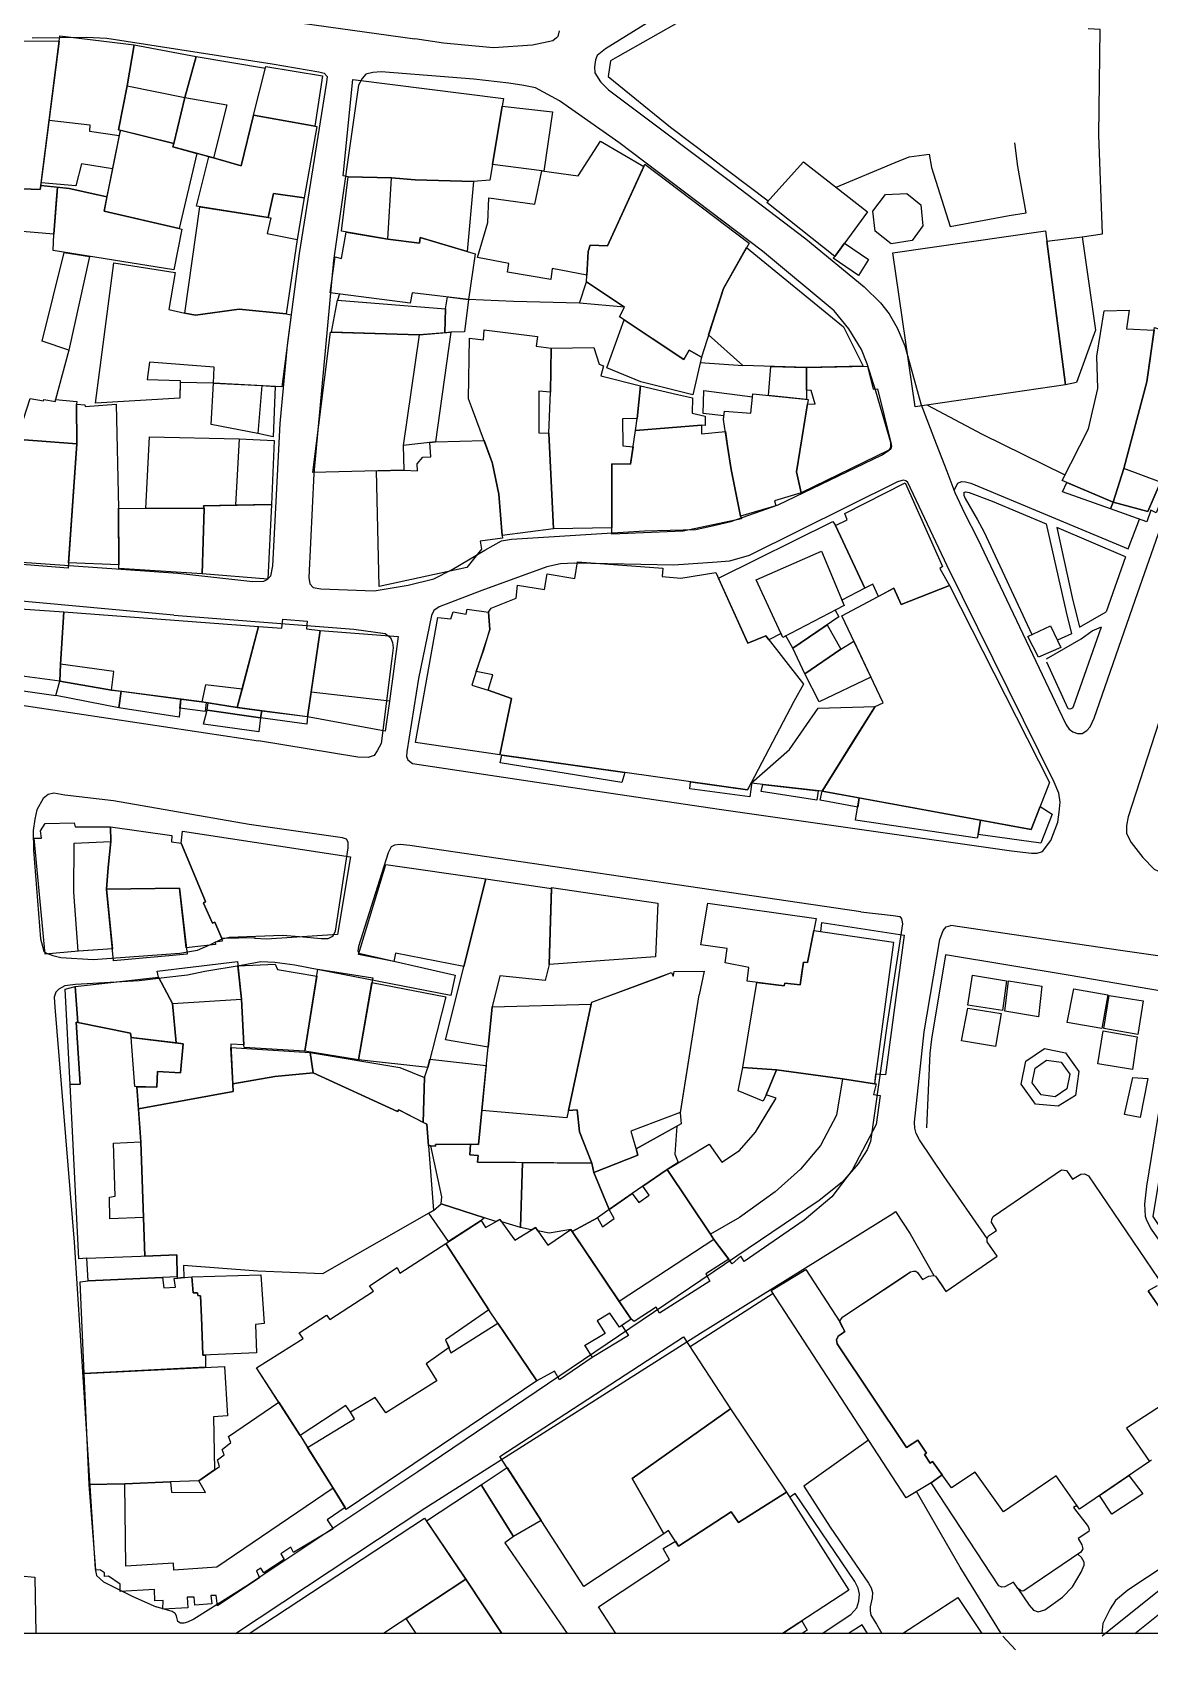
# Model space of a CAD drawing. Header units: centimetres. Extents: x 6155 to 7007, y 1466 to 2152.
# Drawn here: x 6375.2 to 6498, y 1466.3 to 1644.1 of the extents above; entities that cross this region are included whole.
import ezdxf

# ---------------------------------------------------------------- set-up
doc = ezdxf.new("R2010")
doc.units = ezdxf.units.CM

msp = doc.modelspace()

# ---------------------------------------------------------------- linework, layer by layer
at = {"color": 7}
for points in [[(6155.54, 2150.82), (7006.83, 2150.82), (7006.83, 1468.12), (6155.54, 1468.12)], [(6373.13, 1643.15), (6378.17, 1643.11), (6376.09, 1626.8), (6370.06, 1627), (6370.53, 1630.09), (6371.17, 1629.99), (6372.59, 1639.06), (6373.13, 1643.15)], [(6383.42, 1626), (6379.28, 1626.9), (6376.14, 1627.23), (6376.18, 1627.52), (6377.06, 1634.42), (6378.17, 1643.11), (6378.22, 1643.67), (6386.41, 1642.71), (6385.62, 1638.18), (6384.69, 1633.37), (6384.89, 1633.32), (6384.77, 1632.74), (6384.04, 1629.06), (6383.42, 1626)], [(6385.62, 1638.18), (6386.41, 1642.71), (6393.23, 1641.41), (6391.99, 1636.92), (6390.75, 1631.86), (6384.69, 1633.37), (6385.62, 1638.18)], [(6393.23, 1641.41), (6400.82, 1640.12), (6400.87, 1640.3), (6407.09, 1639.28), (6406.26, 1633.75), (6399.53, 1634.97), (6398.15, 1629.38), (6395.11, 1630.26), (6394.6, 1630.4), (6390.67, 1631.49), (6390.75, 1631.86), (6391.99, 1636.92), (6393.23, 1641.41)], [(6399.53, 1634.97), (6400.87, 1640.3), (6407.09, 1639.28), (6406.26, 1633.75), (6399.53, 1634.97)], [(6409.92, 1628.17), (6409.38, 1628.3), (6410.42, 1638.87), (6426.99, 1636.79), (6425.5, 1627.81), (6423.69, 1627.67), (6417.29, 1627.85), (6414.7, 1628.07), (6409.92, 1628.17)], [(6385.62, 1638.18), (6391.99, 1636.92), (6390.75, 1631.86), (6384.69, 1633.37), (6385.62, 1638.18)], [(6391.99, 1636.92), (6396.57, 1636.09), (6395.11, 1630.26), (6390.67, 1631.49), (6390.75, 1631.86), (6391.99, 1636.92)], [(6432.37, 1635.34), (6431.42, 1628.82), (6431.19, 1628.86), (6425.78, 1629.53), (6426.85, 1635.95), (6432.37, 1635.34)], [(6379.99, 1627.2), (6376.18, 1627.52), (6377.06, 1634.42), (6381.54, 1633.92), (6381.5, 1633.21), (6384.77, 1632.74), (6384.04, 1629.06), (6380.61, 1629.61), (6379.99, 1627.2)], [(6395.11, 1630.26), (6398.15, 1629.38), (6399.53, 1634.97), (6406.46, 1633.72), (6405.1, 1625.89), (6401.7, 1626.37), (6401.14, 1623.73), (6393.25, 1624.96), (6394.6, 1630.4), (6395.11, 1630.26)], [(6393.29, 1630.76), (6391.36, 1622.51), (6383.11, 1624.41), (6384.89, 1633.32), (6390.75, 1631.86), (6390.67, 1631.49), (6393.29, 1630.76)], [(6436.14, 1617.38), (6432.32, 1618.13), (6432.18, 1616.9), (6427.43, 1617.72), (6427.57, 1618.66), (6424.15, 1619.32), (6425.25, 1623.17), (6425.39, 1625.89), (6430.44, 1625.19), (6431.19, 1628.86), (6435.19, 1628.29), (6437.64, 1632.1), (6442.4, 1629.33), (6438.4, 1620.61), (6436.5, 1620.66), (6436.28, 1620), (6436.14, 1617.38)], [(6455.92, 1625.35), (6459.94, 1629.85), (6466.99, 1624.35), (6463.4, 1619.45), (6455.92, 1625.35)], [(6414.27, 1621.32), (6409.2, 1622.21), (6409.92, 1628.17), (6414.7, 1628.07), (6417.29, 1627.85), (6423.69, 1627.67), (6422.98, 1619.98), (6417.83, 1621.53), (6417.77, 1620.91), (6414.27, 1621.32)], [(6414.27, 1621.32), (6414.7, 1628.07), (6417.29, 1627.85), (6423.69, 1627.67), (6422.98, 1619.98), (6417.83, 1621.53), (6417.77, 1620.91), (6414.27, 1621.32)], [(6442.51, 1629.58), (6453.97, 1620.88), (6451.15, 1615.9), (6448.73, 1608.37), (6447.4, 1609.15), (6446.79, 1608.13), (6439.73, 1612.81), (6440.28, 1613.88), (6436.1, 1616.65), (6436.28, 1620), (6436.5, 1620.66), (6438.4, 1620.61), (6442.51, 1629.58)], [(6377.97, 1627.04), (6377.58, 1621.9), (6369.33, 1622.6), (6369.83, 1625.54), (6370.06, 1627), (6376.09, 1626.8), (6376.14, 1627.23), (6377.97, 1627.04)], [(6391.36, 1622.51), (6391.63, 1622.45), (6390.78, 1617.98), (6377.51, 1620.08), (6377.58, 1621.9), (6377.87, 1625.75), (6377.97, 1627.04), (6379.28, 1626.9), (6382.41, 1626.22), (6383.42, 1626), (6383.11, 1624.41), (6391.36, 1622.51)], [(6405.1, 1625.89), (6404.3, 1621.29), (6403.09, 1613.13), (6397.96, 1613.66), (6394.25, 1613.14), (6393.13, 1612.98), (6391.98, 1613.22), (6393.61, 1624.9), (6401.14, 1623.73), (6401.7, 1626.37), (6405.1, 1625.89)], [(6471.31, 1626.35), (6472.85, 1625.12), (6473.08, 1622.82), (6471.9, 1621.2), (6469.57, 1620.83), (6467.83, 1622.21), (6467.59, 1624.43), (6468.96, 1626.23), (6471.31, 1626.35)], [(6401.14, 1623.72), (6401.41, 1623.7), (6401.02, 1621.95), (6404.3, 1621.29), (6403.09, 1613.13), (6397.96, 1613.66), (6393.13, 1612.98), (6391.98, 1613.22), (6393.61, 1624.9), (6401.14, 1623.72)], [(6422.98, 1619.98), (6423.88, 1619.74), (6423.16, 1614.72), (6416.94, 1615.43), (6416.75, 1614.32), (6407.95, 1615.45), (6408.5, 1619.38), (6409.18, 1619.23), (6409.7, 1622.12), (6414.27, 1621.32), (6417.77, 1620.91), (6417.83, 1621.53), (6422.98, 1619.98)], [(6486.54, 1622.24), (6488.74, 1605.32), (6472.21, 1602.91), (6469.77, 1619.83), (6486.54, 1622.24)], [(6486.69, 1621.13), (6490.58, 1621.61), (6492.04, 1611.34), (6489.97, 1605.59), (6488.74, 1605.32), (6486.69, 1621.13)], [(6381.5, 1619.45), (6379.22, 1609.14), (6376.3, 1610.13), (6378.72, 1619.89), (6381.5, 1619.45)], [(6453.7, 1620.41), (6464.35, 1611.69), (6466.5, 1607.37), (6460.3, 1607.23), (6453.28, 1607.44), (6449.52, 1610.83), (6451.15, 1615.9), (6453.7, 1620.41)], [(6464.47, 1620.91), (6467.09, 1619.12), (6466, 1617.34), (6463.22, 1619.25), (6463.4, 1619.45), (6464.47, 1620.91)], [(6395.14, 1605.53), (6391.46, 1605.57), (6391.42, 1603.85), (6382.17, 1603.33), (6384.18, 1618.73), (6390.92, 1617.67), (6390.21, 1613.61), (6391.98, 1613.22), (6393.13, 1612.98), (6397.96, 1613.66), (6403.09, 1613.13), (6403.65, 1613.04), (6402.62, 1605.11), (6395.14, 1605.53)], [(6403.09, 1613.13), (6403.65, 1613.04), (6402.62, 1605.11), (6395.14, 1605.53), (6395.21, 1607.26), (6388.09, 1607.81), (6387.82, 1605.91), (6391.46, 1605.81), (6391.42, 1603.85), (6382.17, 1603.33), (6384.18, 1618.73), (6390.92, 1617.67), (6390.21, 1613.61), (6391.98, 1613.22), (6393.13, 1612.98), (6396.74, 1613.48), (6397.96, 1613.66), (6403.09, 1613.13)], [(6440.28, 1613.88), (6435.34, 1614.31), (6436.1, 1616.65), (6440.28, 1613.88)], [(6408.09, 1611.12), (6408.75, 1614.65), (6420.63, 1613.68), (6420.53, 1611.06), (6417.71, 1610.81), (6408.09, 1611.12)], [(6420.63, 1613.68), (6420.82, 1614.99), (6423.16, 1614.72), (6422.7, 1611.17), (6421.19, 1611.12), (6420.53, 1611.06), (6420.63, 1613.68)], [(6499.2, 1594.65), (6497.79, 1591.41), (6493.99, 1592.44), (6495.14, 1596.15), (6497.68, 1605.66), (6498.54, 1611.62), (6499.5, 1611.31), (6499.88, 1614.3), (6507.01, 1614.05), (6504.99, 1609.16), (6503.74, 1606.28), (6502.57, 1603.12), (6502.64, 1603.02), (6499.2, 1594.65)], [(6499.2, 1594.65), (6495.14, 1596.15), (6497.68, 1605.66), (6498.54, 1611.62), (6499.5, 1611.31), (6499.88, 1614.3), (6507.01, 1614.05), (6504.99, 1609.16), (6503.12, 1610.06), (6502.28, 1606.86), (6503.74, 1606.28), (6502.57, 1603.12), (6502.64, 1603.02), (6499.2, 1594.65)], [(6448.73, 1608.37), (6447.78, 1604.23), (6442.09, 1605.65), (6438.33, 1607.19), (6440.24, 1612.48), (6446.79, 1608.13), (6447.4, 1609.15), (6448.73, 1608.37)], [(6493.99, 1592.44), (6488.37, 1594.8), (6491.26, 1600.51), (6492.31, 1604.93), (6492.2, 1608.48), (6492.98, 1613.45), (6495.74, 1613.53), (6495.46, 1611.48), (6498.5, 1611.32), (6497.68, 1605.66), (6495.14, 1596.15), (6493.99, 1592.44)], [(6417.71, 1610.81), (6421.19, 1611.12), (6419.52, 1599.07), (6415.95, 1598.65), (6416.02, 1595.96), (6406.04, 1595.68), (6407.99, 1611.12), (6417.71, 1610.81)], [(6417.71, 1610.81), (6415.95, 1598.65), (6416.02, 1595.96), (6406.04, 1595.68), (6407.99, 1611.12), (6417.71, 1610.81)], [(6425.76, 1596.8), (6423.57, 1602.61), (6423.15, 1603.8), (6423.27, 1610.47), (6424.79, 1610.26), (6424.88, 1611.38), (6430.74, 1610.65), (6430.58, 1609.59), (6432.22, 1609.35), (6432.15, 1604.53), (6430.89, 1604.62), (6430.86, 1600.06), (6431.97, 1600.03), (6432.47, 1589.52), (6426.84, 1588.78), (6426.46, 1593.31), (6425.78, 1596.63), (6425.76, 1596.8)], [(6438.89, 1589.62), (6432.47, 1589.52), (6431.97, 1600.03), (6432.15, 1604.53), (6432.22, 1609.35), (6436.91, 1609.44), (6437.51, 1607.6), (6437.97, 1607.4), (6437.7, 1606.33), (6442.06, 1605.22), (6441.67, 1601.63), (6440.06, 1601.61), (6440.11, 1598.63), (6441.24, 1598.51), (6440.96, 1596.6), (6438.91, 1596.65), (6438.89, 1589.62)], [(6456.1, 1604.16), (6456.38, 1607.34), (6460.3, 1607.23), (6460.27, 1604.76), (6460.27, 1603.73), (6456.1, 1604.16)], [(6460.38, 1603.24), (6461.23, 1603.2), (6460.78, 1604.72), (6460.27, 1604.76), (6460.3, 1607.23), (6466.98, 1607.38), (6467.62, 1604.84), (6468.1, 1604.88), (6469.55, 1598.96), (6469.61, 1598.55), (6469.5, 1598.24), (6469.33, 1598.14), (6459.69, 1593.47), (6459.17, 1595.77), (6460.38, 1603.24)], [(6401.91, 1605.15), (6401.68, 1599.6), (6400.01, 1599.98), (6394.87, 1600.98), (6395.14, 1605.53), (6400.42, 1605.24), (6401.91, 1605.15)], [(6400.42, 1605.24), (6400.01, 1599.98), (6394.87, 1600.98), (6395.14, 1605.53), (6400.42, 1605.24)], [(6442.06, 1605.22), (6446.12, 1604.28), (6447.77, 1603.91), (6447.71, 1602.21), (6449.16, 1601.89), (6449.16, 1600.85), (6448.73, 1600.89), (6441.49, 1600.3), (6441.67, 1601.63), (6442.06, 1605.22)], [(6373.83, 1599.33), (6373.51, 1599.3), (6374.97, 1603.84), (6376.43, 1603.56), (6376.48, 1603.72), (6377.76, 1603.49), (6377.75, 1603.73), (6380.12, 1603.5), (6380.06, 1603.19), (6380.12, 1598.84), (6373.83, 1599.33)], [(6380.12, 1598.84), (6380.06, 1603.19), (6380.97, 1603.13), (6381.01, 1602.95), (6384.43, 1603.19), (6384.68, 1591.76), (6384.72, 1585.53), (6379.2, 1585.78), (6380.12, 1598.84)], [(6451.21, 1601.92), (6448.92, 1602.17), (6449, 1604.69), (6454.34, 1604.02), (6454.37, 1604.34), (6460.46, 1603.71), (6459.17, 1595.77), (6459.69, 1593.47), (6456.75, 1592.58), (6456.91, 1592.05), (6453.04, 1590.9), (6452, 1596.01), (6451.62, 1598.6), (6451.17, 1601.52), (6451.21, 1601.92)], [(6460.46, 1603.71), (6459.17, 1595.77), (6459.69, 1593.47), (6456.75, 1592.58), (6456.91, 1592.05), (6453.04, 1590.9), (6452, 1596.01), (6451.62, 1598.6), (6451.17, 1601.52), (6451.26, 1602.42), (6454.16, 1602.22), (6454.37, 1604.34), (6460.46, 1603.71)], [(6503.42, 1603.01), (6498.71, 1591.28), (6498.11, 1591.55), (6497.68, 1590.29), (6493.68, 1591.71), (6493.99, 1592.44), (6497.79, 1591.41), (6499.2, 1594.65), (6502.64, 1603.02), (6502.57, 1603.12), (6502.66, 1603.36), (6503.42, 1603.01)], [(6397.95, 1599.38), (6401.8, 1599.2), (6401.48, 1592.17), (6397.53, 1592.1), (6394.03, 1592.04), (6394.09, 1591.74), (6387.68, 1591.75), (6388.1, 1599.63), (6397.95, 1599.38)], [(6394.03, 1592.04), (6394.09, 1591.74), (6387.68, 1591.75), (6388.1, 1599.63), (6397.95, 1599.38), (6397.53, 1592.1), (6394.03, 1592.04)], [(6453.04, 1590.9), (6453.13, 1590.61), (6446.74, 1589.23), (6438.89, 1588.93), (6438.91, 1596.65), (6440.96, 1596.6), (6441.49, 1600.3), (6448.73, 1600.89), (6448.76, 1599.93), (6451.37, 1600.21), (6451.62, 1598.6), (6452, 1596.01), (6453.04, 1590.9)], [(6380.12, 1598.84), (6379.16, 1585.19), (6368.48, 1586.03), (6369.49, 1594.04), (6370.9, 1593.97), (6371.19, 1597.46), (6373.35, 1597.55), (6373.83, 1599.33), (6380.12, 1598.84)], [(6426.84, 1588.78), (6426.87, 1588.49), (6424.43, 1588.14), (6424.57, 1587.26), (6422.96, 1585.26), (6413.33, 1583.17), (6413.05, 1595.88), (6416.02, 1595.96), (6417.55, 1595.88), (6417.49, 1596.65), (6418.14, 1597.38), (6419.01, 1597.43), (6418.89, 1598.99), (6419.52, 1599.07), (6424.86, 1599.2), (6425.76, 1596.8), (6425.78, 1596.63), (6426.46, 1593.31), (6426.84, 1588.78)], [(6468.2, 1582.08), (6467.59, 1583.43), (6466.68, 1583), (6463.46, 1589.87), (6464.76, 1590.5), (6464.51, 1591.19), (6471.11, 1594.55), (6475.23, 1585.37), (6474.95, 1585.15), (6475.99, 1583.28), (6470.7, 1581.2), (6469.89, 1582.98), (6468.2, 1582.08)], [(6493.68, 1591.71), (6488.41, 1593.57), (6488.88, 1594.58), (6493.99, 1592.44), (6493.68, 1591.71)], [(6384.68, 1591.76), (6394.09, 1591.74), (6393.87, 1584.55), (6384.72, 1585.14), (6384.68, 1591.76)], [(6394.09, 1591.74), (6394.03, 1592.04), (6401.48, 1592.17), (6401.11, 1583.98), (6393.87, 1584.55), (6394.09, 1591.74)], [(6450.6, 1584.07), (6463.17, 1590.32), (6463.46, 1589.87), (6466.68, 1583), (6464.17, 1581.66), (6464.41, 1581.09), (6463.43, 1580.58), (6463.83, 1579.82), (6458.77, 1576.39), (6458.02, 1577.76), (6457.69, 1577.58), (6457.49, 1578.02), (6456.16, 1577.29), (6455.82, 1577.73), (6453.83, 1576.94), (6450.6, 1584.07)], [(6450.31, 1584.71), (6453.83, 1576.94), (6455.82, 1577.73), (6459.97, 1572.45), (6458.89, 1570.53), (6453.8, 1560.81), (6426.6, 1564.67), (6427.87, 1570.86), (6425.3, 1571.78), (6425.8, 1573.45), (6423.97, 1573.82), (6424.82, 1576.22), (6425.47, 1578.45), (6425.35, 1580.36), (6425.62, 1580.78), (6428.38, 1581.9), (6428.54, 1583.31), (6431.51, 1582.85), (6431.78, 1584.56), (6434.84, 1584.06), (6435.11, 1585.87), (6444.5, 1585.19), (6444.43, 1584.25), (6446.46, 1584.09), (6450.31, 1584.71)], [(6461.92, 1587.04), (6464.41, 1581.09), (6457.69, 1577.58), (6454.75, 1583.89), (6461.92, 1587.04)], [(6475.99, 1583.28), (6486.99, 1561.62), (6484.98, 1556.45), (6462.01, 1560.68), (6465.5, 1566.28), (6467.84, 1569.99), (6468.72, 1570.37), (6464.15, 1579.93), (6469.89, 1582.98), (6470.7, 1581.2), (6475.99, 1583.28)], [(6370.68, 1580.94), (6370.04, 1580.95), (6369.4, 1575.15), (6369.31, 1572.39), (6377.78, 1571.19), (6378.22, 1572.77), (6371.06, 1573.71), (6370.68, 1580.94)], [(6378.22, 1572.77), (6371.06, 1573.71), (6370.68, 1580.94), (6378.68, 1580.4), (6378.3, 1574.63), (6378.22, 1572.77)], [(6397.74, 1569.86), (6393.84, 1570.51), (6383.9, 1571.79), (6378.22, 1572.77), (6378.3, 1574.63), (6378.68, 1580.4), (6400.05, 1578.76), (6398.27, 1571.89), (6397.74, 1569.86)], [(6398.27, 1571.89), (6394.23, 1572.37), (6393.84, 1570.51), (6383.9, 1571.79), (6384.17, 1573.81), (6378.3, 1574.63), (6378.68, 1580.4), (6400.05, 1578.76), (6398.27, 1571.89)], [(6426.6, 1564.67), (6417.32, 1566.03), (6419.76, 1579.77), (6421.2, 1579.63), (6421.47, 1580.39), (6422.9, 1580.11), (6423.01, 1580.69), (6425.35, 1580.36), (6425.47, 1578.45), (6423.97, 1573.82), (6423.5, 1572.31), (6425.3, 1571.78), (6427.87, 1570.86), (6426.6, 1564.67)], [(6406.83, 1578.32), (6405.44, 1568.85), (6397.74, 1569.86), (6400.05, 1578.76), (6402.63, 1578.58), (6402.74, 1579.56), (6405.4, 1579.34), (6405.34, 1578.51), (6406.83, 1578.32)], [(6414.45, 1570.56), (6414, 1567.27), (6405.44, 1568.85), (6405.84, 1571.55), (6406.83, 1578.32), (6415.4, 1577.67), (6414.45, 1570.56)], [(6406.83, 1578.32), (6415.4, 1577.67), (6414.45, 1570.56), (6405.84, 1571.55), (6406.83, 1578.32)], [(6462.55, 1578.95), (6464.06, 1576.29), (6460.09, 1573.57), (6458.77, 1576.39), (6462.55, 1578.95)], [(6487.08, 1578.85), (6488.22, 1576.48), (6485.77, 1575.4), (6484.59, 1577.69), (6487.08, 1578.85)], [(6464.06, 1576.29), (6465.47, 1577.17), (6467.37, 1573.21), (6461.67, 1570.49), (6460.09, 1573.57), (6464.06, 1576.29)], [(6378.22, 1572.77), (6383.9, 1571.79), (6384.98, 1571.65), (6384.71, 1569.82), (6377.78, 1571.19), (6378.22, 1572.77)], [(6384.98, 1571.65), (6391.55, 1570.8), (6391.35, 1568.82), (6384.71, 1569.82), (6384.98, 1571.65)], [(6394.33, 1570.43), (6394.21, 1569.42), (6391.44, 1569.79), (6391.55, 1570.8), (6393.84, 1570.51), (6394.33, 1570.43)], [(6400.3, 1568.75), (6400.1, 1567.18), (6394.01, 1568.03), (6394.43, 1569.58), (6400.3, 1568.75)], [(6400.3, 1568.75), (6394.43, 1569.58), (6394.53, 1570.39), (6397.74, 1569.86), (6400.43, 1569.5), (6400.3, 1568.75)], [(6405.44, 1568.87), (6405.39, 1568.03), (6400.3, 1568.75), (6400.43, 1569.5), (6405.44, 1568.87)], [(6462.01, 1560.68), (6454.2, 1561.57), (6458.43, 1565.24), (6461.57, 1569.79), (6467.84, 1569.99), (6462.01, 1560.68)], [(6440.33, 1562.72), (6439.98, 1561.61), (6426.62, 1563.8), (6426.8, 1564.64), (6440.33, 1562.72)], [(6454.29, 1561.65), (6454.06, 1560.04), (6447.46, 1560.93), (6447.52, 1561.7), (6453.8, 1560.81), (6454.29, 1561.65)], [(6461.55, 1560.73), (6461.43, 1559.69), (6455.32, 1560.65), (6455.49, 1561.42), (6461.55, 1560.73)], [(6465.91, 1558.92), (6461.79, 1559.68), (6462.01, 1560.68), (6466.07, 1559.93), (6465.91, 1558.92)], [(6479.13, 1555.93), (6479.02, 1555.52), (6465.67, 1557.48), (6466.07, 1559.93), (6479.39, 1557.48), (6479.13, 1555.93)], [(6485.97, 1558.99), (6487.29, 1558.13), (6486.03, 1554.96), (6479.13, 1555.93), (6479.39, 1557.48), (6484.98, 1556.45), (6485.97, 1558.99)], [(6380.28, 1543.11), (6376.63, 1542.75), (6375.43, 1555.51), (6376.24, 1555.5), (6376.12, 1556.33), (6376.62, 1557.13), (6379.83, 1557.21), (6379.92, 1556.74), (6383.82, 1556.76), (6383.84, 1555.15), (6383.56, 1552.29), (6383.37, 1549.91), (6384.01, 1543.36), (6380.28, 1543.11)], [(6383.82, 1556.76), (6390.55, 1555.81), (6390.49, 1555.1), (6391.58, 1554.95), (6394.25, 1548.55), (6394.01, 1548.37), (6395, 1546.18), (6395.26, 1546.28), (6396.03, 1544.47), (6396.08, 1544.19), (6395.29, 1544.09), (6395.36, 1543.81), (6392.13, 1543.47), (6391.37, 1550.01), (6383.37, 1549.91), (6383.56, 1552.29), (6383.84, 1555.15), (6383.82, 1556.76)], [(6391.7, 1556.29), (6410.18, 1553.46), (6408.74, 1544.92), (6400.94, 1544.41), (6399.68, 1544.49), (6399.7, 1544.54), (6396.03, 1544.47), (6395.26, 1546.28), (6395, 1546.18), (6394.01, 1548.37), (6394.25, 1548.55), (6391.58, 1554.95), (6391.7, 1556.29)], [(6384.01, 1543.36), (6380.27, 1543.11), (6379.78, 1549.59), (6379.81, 1554.97), (6383.84, 1555.15), (6383.56, 1552.29), (6383.37, 1549.91), (6384.01, 1543.36)], [(6422.63, 1541.41), (6415.14, 1542.86), (6414.94, 1541.97), (6411.06, 1542.71), (6414.06, 1552.62), (6425.04, 1551.04), (6422.63, 1541.41)], [(6391.37, 1550.01), (6392.22, 1542.77), (6384.14, 1542.02), (6383.37, 1549.91), (6391.37, 1550.01)], [(6432, 1541.63), (6431.56, 1539.86), (6426.57, 1540.38), (6425.74, 1536.97), (6425.29, 1532.53), (6420.62, 1533.35), (6425.04, 1551.04), (6432.25, 1549.97), (6432, 1541.63)], [(6443.94, 1548.37), (6443.68, 1542.47), (6432, 1541.63), (6432.26, 1550.09), (6443.94, 1548.37)], [(6449.44, 1548.36), (6461.35, 1546.67), (6460.39, 1541.83), (6459.94, 1541.89), (6459.59, 1539.41), (6457.92, 1539.56), (6457.84, 1539.29), (6453.78, 1539.79), (6453.94, 1541.31), (6451.36, 1541.82), (6451.58, 1543.39), (6448.69, 1543.8), (6449.44, 1548.36)], [(6461.86, 1545.24), (6461.98, 1546.25), (6471, 1544.86), (6468.98, 1529.5), (6467.88, 1529.56), (6467.74, 1528.53), (6464.24, 1529.05), (6456.98, 1530.04), (6453.3, 1530.31), (6454.83, 1539.66), (6457.84, 1539.29), (6457.92, 1539.56), (6459.59, 1539.41), (6459.94, 1541.89), (6460.39, 1541.83), (6461.09, 1545.36), (6461.86, 1545.24)], [(6461.09, 1545.36), (6469.85, 1544.07), (6467.74, 1528.53), (6464.24, 1529.05), (6456.98, 1530.04), (6453.3, 1530.31), (6454.83, 1539.66), (6457.84, 1539.29), (6457.92, 1539.56), (6459.59, 1539.41), (6459.78, 1540.72), (6459.94, 1541.89), (6460.39, 1541.83), (6461.09, 1545.36)], [(6389.09, 1540.22), (6388.95, 1540.9), (6397.75, 1541.95), (6398.2, 1537.82), (6398.46, 1532.8), (6397.02, 1532.89), (6397.27, 1527.66), (6386.88, 1525.75), (6386.71, 1528.2), (6388.91, 1528.14), (6388.96, 1529.87), (6391.51, 1529.73), (6391.79, 1532.91), (6391.01, 1533), (6390.63, 1537.35), (6389.09, 1540.22)], [(6405.15, 1532.12), (6398.48, 1532.49), (6398.46, 1532.8), (6398.2, 1537.82), (6397.8, 1541.49), (6401.89, 1541.65), (6402.16, 1541.07), (6406.47, 1540.36), (6405.15, 1532.12)], [(6412.62, 1540.17), (6411.04, 1531.14), (6405.15, 1532.12), (6406.59, 1541.12), (6412.62, 1540.17)], [(6379.38, 1528.45), (6378.82, 1538.93), (6379.94, 1539.2), (6380.2, 1535.26), (6380.03, 1535.29), (6380.48, 1528.48), (6379.38, 1528.45)], [(6380.2, 1535.26), (6379.94, 1539.2), (6389.09, 1540.22), (6390.63, 1537.35), (6391.01, 1533), (6386.07, 1533.59), (6386.01, 1534.07), (6380.2, 1535.26)], [(6412.53, 1539.65), (6420.67, 1538.06), (6418.67, 1530.29), (6411.04, 1531.14), (6412.53, 1539.65)], [(6446.42, 1525.33), (6446.5, 1524.12), (6441.55, 1521.37), (6441.75, 1520.67), (6436.92, 1518.76), (6436.71, 1519.79), (6435.85, 1521.94), (6435.33, 1523.24), (6435.08, 1525.66), (6434.12, 1525.59), (6436.63, 1537.25), (6436.71, 1537.47), (6444.35, 1540.31), (6445.46, 1540.73), (6445.65, 1540.36), (6445.68, 1540.4), (6445.76, 1540.86), (6449.03, 1540.9), (6448.48, 1538.28), (6448.45, 1538.31), (6446.42, 1525.33)], [(6436.63, 1537.25), (6436.71, 1537.47), (6445.46, 1540.73), (6445.65, 1540.36), (6445.68, 1540.4), (6445.76, 1540.86), (6449.03, 1540.9), (6448.48, 1538.28), (6448.45, 1538.31), (6446.42, 1525.35), (6440.99, 1523.32), (6441.75, 1520.67), (6436.92, 1518.76), (6436.71, 1519.79), (6435.33, 1523.24), (6435.08, 1525.66), (6434.12, 1525.59), (6436.63, 1537.25)], [(6481.82, 1536.58), (6478.03, 1537.14), (6478.52, 1540.44), (6482.27, 1539.85), (6481.82, 1536.58)], [(6482.06, 1536.5), (6482.48, 1539.85), (6486.14, 1539.24), (6485.77, 1535.86), (6482.06, 1536.5)], [(6391.01, 1533), (6390.63, 1537.35), (6398.2, 1537.82), (6398.46, 1532.8), (6397.02, 1532.89), (6397.27, 1527.66), (6386.88, 1525.75), (6386.71, 1528.2), (6388.91, 1528.14), (6388.96, 1529.87), (6391.51, 1529.73), (6391.79, 1532.91), (6391.01, 1533)], [(6493.38, 1538.29), (6492.75, 1534.6), (6488.91, 1535.25), (6489.67, 1538.96), (6493.38, 1538.29)], [(6493.56, 1538.23), (6497.26, 1537.64), (6496.69, 1533.92), (6492.97, 1534.59), (6493.56, 1538.23)], [(6434.12, 1525.59), (6435.08, 1525.66), (6435.33, 1523.24), (6436.71, 1519.79), (6424.12, 1519.91), (6424.19, 1520.63), (6423.3, 1520.71), (6423.37, 1521.89), (6424.26, 1521.84), (6424.6, 1525.6), (6425.74, 1536.97), (6436.63, 1537.25), (6434.12, 1525.59)], [(6436.63, 1537.25), (6433.95, 1524.78), (6424.6, 1525.6), (6425.74, 1536.97), (6436.63, 1537.25)], [(6478, 1536.83), (6481.68, 1536.23), (6481.05, 1532.62), (6477.33, 1533.25), (6478, 1536.83)], [(6381.2, 1509.36), (6380.34, 1509.29), (6379.38, 1528.45), (6380.48, 1528.48), (6380.03, 1535.29), (6386.01, 1534.07), (6386.07, 1533.59), (6391.79, 1532.91), (6391.51, 1529.73), (6388.96, 1529.87), (6388.91, 1528.14), (6386.71, 1528.2), (6387.13, 1522.15), (6387.43, 1513.82), (6387.57, 1509.59), (6391.1, 1509.72), (6391.13, 1507.3), (6381.36, 1506.88), (6381.2, 1509.36)], [(6492.9, 1534.35), (6496.63, 1533.69), (6496.12, 1530.08), (6492.31, 1530.7), (6492.9, 1534.35)], [(6386.07, 1533.59), (6391.79, 1532.91), (6391.51, 1529.73), (6388.96, 1529.87), (6388.91, 1528.14), (6386.47, 1528.21), (6386.07, 1533.59)], [(6405.76, 1531.94), (6406.08, 1529.73), (6401.86, 1529.32), (6397.23, 1528.51), (6397.04, 1532.51), (6405.76, 1531.94)], [(6405.76, 1531.94), (6415.6, 1530.32), (6418.32, 1529.2), (6418.17, 1524.27), (6415.48, 1525.67), (6415.34, 1525.49), (6406.08, 1529.73), (6405.76, 1531.94)], [(6418.32, 1529.2), (6418.67, 1530.29), (6418.91, 1531.24), (6425.09, 1530.51), (6424.6, 1525.6), (6424.26, 1521.84), (6423.37, 1521.89), (6419.52, 1521.84), (6419.51, 1521.67), (6419.02, 1521.7), (6418.74, 1521.7), (6418.55, 1524.08), (6418.17, 1524.27), (6418.32, 1529.2)], [(6455.85, 1527.32), (6455.51, 1526.6), (6452.76, 1527.73), (6453.3, 1530.31), (6456.98, 1530.04), (6455.85, 1527.32)], [(6486.67, 1531.13), (6488.25, 1530.89), (6489.21, 1529.58), (6488.89, 1527.98), (6487.62, 1527.09), (6486.08, 1527.29), (6485.09, 1528.63), (6485.4, 1530.23), (6486.67, 1531.13)], [(6397.23, 1528.51), (6401.86, 1529.32), (6406.08, 1529.73), (6415.34, 1525.49), (6415.48, 1525.67), (6418.55, 1524.08), (6419.31, 1514.61), (6407.11, 1507.62), (6399.98, 1507.94), (6391.82, 1508.56), (6391.86, 1507.23), (6391.18, 1507.16), (6391.13, 1507.3), (6391.1, 1509.72), (6387.57, 1509.59), (6387.43, 1513.82), (6387.13, 1522.15), (6386.88, 1525.75), (6397.27, 1527.66), (6397.23, 1528.51)], [(6467.74, 1528.53), (6467.94, 1528.51), (6467.66, 1527.35), (6468.38, 1527.22), (6467.93, 1524.06), (6465.29, 1519.04), (6463.08, 1516.11), (6460.04, 1513.53), (6453.43, 1508.99), (6453.07, 1509.58), (6452.11, 1508.74), (6450.11, 1511.41), (6449.72, 1511.99), (6444.97, 1519.1), (6449.59, 1521.9), (6450.98, 1519.92), (6452.92, 1521.19), (6454.68, 1523.19), (6456.3, 1525.86), (6456.94, 1526.92), (6455.85, 1527.32), (6456.98, 1530.04), (6464.24, 1529.05), (6467.74, 1528.53)], [(6444.97, 1519.1), (6449.59, 1521.9), (6450.98, 1519.92), (6452.92, 1521.19), (6454.68, 1523.19), (6456.94, 1526.92), (6455.85, 1527.32), (6456.98, 1530.04), (6464.24, 1529.05), (6463.57, 1525.06), (6461.81, 1521.73), (6459.61, 1519.13), (6456.83, 1516.65), (6452.91, 1513.83), (6449.72, 1511.99), (6444.97, 1519.1)], [(6446.05, 1523.86), (6445.8, 1520.79), (6446.2, 1519.85), (6444.97, 1519.1), (6442.3, 1517.25), (6441.12, 1516.47), (6438.59, 1514.71), (6436.92, 1518.76), (6441.75, 1520.67), (6441.55, 1521.37), (6446.05, 1523.86)], [(6387.13, 1522.15), (6387.43, 1513.82), (6383.72, 1513.67), (6383.68, 1516.07), (6384.32, 1516.16), (6384.13, 1521.98), (6387.13, 1522.15)], [(6429.07, 1519.86), (6428.84, 1512.71), (6426.79, 1513.33), (6426.57, 1513.62), (6426.16, 1513.39), (6420.14, 1515.32), (6420.2, 1516.08), (6419.02, 1521.7), (6419.51, 1521.67), (6419.52, 1521.84), (6423.37, 1521.89), (6423.3, 1520.71), (6424.19, 1520.63), (6424.12, 1519.91), (6429.07, 1519.86)], [(6436.92, 1518.76), (6438.59, 1514.71), (6437.31, 1513.79), (6434.52, 1512.3), (6434.38, 1512.52), (6432.01, 1512.1), (6430.75, 1512.37), (6430.5, 1512.74), (6430.04, 1512.46), (6428.84, 1512.71), (6429.07, 1519.86), (6436.71, 1519.79), (6436.92, 1518.76)], [(6451.75, 1509.23), (6449.24, 1507.65), (6449.67, 1506.82), (6444.14, 1503.32), (6443.78, 1503.96), (6441.34, 1502.39), (6441, 1502.66), (6439.71, 1504.58), (6434.52, 1512.3), (6437.31, 1513.79), (6437.85, 1512.81), (6439.15, 1513.71), (6438.59, 1514.71), (6441.12, 1516.47), (6441.87, 1515.48), (6443, 1516.26), (6442.3, 1517.25), (6444.97, 1519.1), (6449.72, 1511.99), (6450.11, 1511.41), (6451.75, 1509.23)], [(6434.52, 1512.3), (6437.31, 1513.79), (6437.85, 1512.81), (6439.15, 1513.71), (6438.59, 1514.71), (6441.12, 1516.47), (6441.87, 1515.48), (6443, 1516.26), (6442.3, 1517.25), (6444.97, 1519.1), (6450.11, 1511.41), (6439.71, 1504.58), (6434.52, 1512.3)], [(6420.96, 1511.17), (6418.77, 1514.3), (6419.31, 1514.61), (6420.14, 1515.32), (6424.89, 1513.79), (6424.53, 1513.5), (6420.96, 1511.17)], [(6440.01, 1501.95), (6440.74, 1500.86), (6436.75, 1498.42), (6433.13, 1496), (6432.58, 1496.92), (6430.64, 1495.88), (6425.39, 1503.67), (6420.65, 1510.97), (6424.53, 1513.5), (6425.02, 1512.74), (6426.57, 1513.62), (6428.23, 1511.34), (6430.5, 1512.74), (6431.87, 1510.78), (6434.38, 1512.52), (6439.71, 1504.58), (6441, 1502.66), (6440.01, 1501.95)], [(6420.65, 1510.97), (6424.53, 1513.5), (6425.02, 1512.74), (6426.57, 1513.62), (6428.23, 1511.34), (6430.5, 1512.74), (6431.87, 1510.78), (6434.38, 1512.52), (6441, 1502.66), (6439.73, 1501.76), (6438.67, 1503.3), (6437.28, 1502.45), (6438.16, 1501.08), (6435.88, 1499.72), (6435.95, 1499.7), (6436.75, 1498.42), (6433.13, 1496), (6432.58, 1496.92), (6430.64, 1495.88), (6425.39, 1503.67), (6420.65, 1510.97)], [(6420.65, 1510.97), (6425.39, 1503.67), (6420.62, 1500.37), (6421.21, 1498.95), (6426.37, 1502.22), (6430.64, 1495.88), (6409.71, 1481.75), (6408.26, 1484.08), (6405.47, 1488.54), (6410.61, 1491.71), (6410.17, 1492.44), (6409.65, 1493.15), (6404.63, 1489.88), (6402.29, 1493.52), (6399.85, 1497.31), (6404.97, 1500.51), (6404.52, 1501.15), (6407.53, 1503.08), (6407.9, 1502.63), (6412.72, 1505.73), (6412.25, 1506.32), (6415.3, 1508.32), (6415.58, 1507.72), (6420.65, 1510.97)], [(6404.63, 1489.88), (6399.85, 1497.31), (6404.97, 1500.51), (6404.52, 1501.15), (6407.53, 1503.08), (6407.9, 1502.63), (6412.72, 1505.73), (6412.25, 1506.32), (6415.3, 1508.32), (6415.58, 1507.72), (6420.65, 1510.97), (6425.39, 1503.67), (6420.62, 1500.37), (6421.03, 1499.54), (6418.48, 1497.75), (6419.67, 1495.86), (6414.07, 1492.37), (6412.89, 1494.03), (6410.17, 1492.44), (6409.65, 1493.15), (6404.63, 1489.88)], [(6391.1, 1509.72), (6391.13, 1507.3), (6381.36, 1506.88), (6381.2, 1509.36), (6391.1, 1509.72)], [(6394.23, 1498.71), (6394.26, 1497.36), (6380.92, 1496.69), (6380.46, 1506.75), (6381.36, 1506.88), (6389.53, 1507.23), (6389.66, 1506.1), (6390.93, 1506.18), (6390.79, 1507.13), (6392.76, 1507.32), (6392.89, 1505.55), (6393.36, 1505.56), (6393.39, 1505.24), (6393.7, 1505.2), (6393.81, 1502.87), (6393.81, 1502.9), (6393.96, 1498.7), (6394.23, 1498.71)], [(6400.33, 1507.54), (6400.68, 1502.16), (6399.72, 1502.08), (6399.86, 1498.94), (6393.96, 1498.7), (6393.81, 1502.9), (6393.81, 1502.87), (6393.7, 1505.2), (6393.39, 1505.24), (6393.36, 1505.56), (6392.89, 1505.55), (6392.76, 1507.32), (6400.33, 1507.54)], [(6473.99, 1484.68), (6471.22, 1483.01), (6456.39, 1505.79), (6460.21, 1508.1), (6463.95, 1502.35), (6464.49, 1501.29), (6464.09, 1501.01), (6463.77, 1500.79), (6463.59, 1500.37), (6463.64, 1499.95), (6471.28, 1488.55), (6472.52, 1489.35), (6473.46, 1487.93), (6473.24, 1487.79), (6473.89, 1486.81), (6474.12, 1487), (6475.18, 1485.54), (6473.99, 1484.68)], [(6446.76, 1500.72), (6451.93, 1492.78), (6441.11, 1485.15), (6444.61, 1479.05), (6435.81, 1473.26), (6426.6, 1487.57), (6446.76, 1500.72)], [(6385.37, 1484.54), (6381.47, 1484.47), (6380.92, 1496.69), (6396.34, 1497.46), (6396.67, 1492.03), (6395.14, 1491.9), (6395.24, 1486.08), (6393.5, 1484.88), (6390.38, 1484.78), (6385.37, 1484.54)], [(6409.59, 1481.94), (6407.63, 1480.6), (6408.26, 1479.62), (6403.93, 1477.02), (6403.61, 1477.6), (6402.51, 1476.88), (6402.87, 1476.24), (6400.67, 1474.77), (6400.34, 1475.29), (6399.85, 1475), (6400.18, 1474.21), (6395.55, 1471.14), (6395.4, 1472.29), (6394.84, 1472.3), (6394.94, 1471.37), (6393.07, 1471.23), (6392.99, 1472.09), (6392.24, 1472.09), (6392.29, 1470.93), (6389.56, 1470.77), (6389.58, 1471.75), (6388.68, 1471.71), (6388.63, 1472.96), (6384.85, 1472.72), (6384.87, 1473.54), (6383.58, 1474.42), (6383.13, 1474.38), (6383.15, 1474.78), (6382.7, 1475.08), (6382.2, 1475.1), (6381.47, 1484.47), (6385.37, 1484.54), (6390.38, 1484.78), (6390.49, 1483.63), (6394.23, 1483.61), (6393.5, 1484.88), (6395.8, 1486.46), (6395.56, 1487.19), (6396.3, 1487.74), (6396.07, 1488.31), (6397.03, 1489.08), (6396.77, 1489.75), (6402.29, 1493.52), (6404.63, 1489.88), (6405.47, 1488.54), (6408.26, 1484.08), (6409.59, 1481.94)], [(6404.63, 1489.88), (6408.26, 1484.08), (6395.48, 1475.39), (6390.75, 1475.05), (6390.72, 1475.83), (6385.5, 1475.5), (6385.37, 1484.54), (6390.38, 1484.78), (6390.49, 1483.63), (6394.23, 1483.61), (6393.5, 1484.88), (6395.8, 1486.46), (6395.56, 1487.19), (6396.3, 1487.74), (6396.07, 1488.31), (6397.03, 1489.08), (6396.77, 1489.75), (6402.29, 1493.52), (6404.63, 1489.88)], [(6451.93, 1492.78), (6458.07, 1483.64), (6452.82, 1480.3), (6452, 1481.48), (6446.22, 1477.72), (6445.13, 1479.41), (6444.61, 1479.05), (6441.11, 1485.15), (6451.93, 1492.78)], [(6424.52, 1484.43), (6427.38, 1486.36), (6431.14, 1480.51), (6428.1, 1478.78), (6424.52, 1484.43)], [(6495.7, 1485.47), (6497.23, 1483.47), (6493.83, 1481.22), (6492.48, 1483.27), (6495.7, 1485.47)]]:
    msp.add_lwpolyline(points, close=True, dxfattribs=at)
for points in [[(6466.08, 1655.59), (6463.36, 1654.47), (6460.23, 1653.04), (6454.01, 1649.62), (6439.53, 1641.39), (6438.73, 1640.92), (6438.5, 1639.2), (6445.33, 1633.65), (6456.08, 1625.54)], [(6360.29, 1652.68), (6359.87, 1650.22), (6359.81, 1649.5), (6359.94, 1648.91), (6360.31, 1648.56), (6360.87, 1648.5), (6361.82, 1648.54), (6368.75, 1648.43), (6375.91, 1648.71), (6380.25, 1648.36), (6386.56, 1647.65), (6392.16, 1646.93), (6398.03, 1646.02), (6417.25, 1643.37)], [(6447.14, 1647.82), (6438.18, 1642.25), (6437.29, 1641.53), (6437.09, 1641.03), (6436.99, 1640.27), (6437.03, 1639.63), (6437.65, 1638.63), (6438.54, 1637.74), (6443.93, 1633.67), (6452.09, 1627.55), (6460.22, 1621.36), (6466.61, 1616.11), (6468.43, 1614.33), (6469.35, 1613.12), (6470.26, 1611.59), (6471.08, 1609.61), (6472.84, 1603.24), (6474.53, 1598.85)], [(6433.09, 1644.23), (6432.95, 1643.6), (6432.83, 1643.45), (6432.4, 1643.15), (6430.18, 1642.66), (6425.89, 1642.38), (6423.91, 1642.53), (6420.41, 1642.88), (6417.25, 1643.37)], [(6490.59, 1621.61), (6492.82, 1621.91), (6492.41, 1632.76), (6492.54, 1644.39), (6491.23, 1644.47)], [(6375.19, 1643.45), (6381.13, 1643.53), (6383.39, 1643.43), (6401.56, 1640.62)], [(6401.56, 1640.62), (6406.71, 1639.74), (6407.28, 1639.59), (6407.6, 1639.21), (6407.55, 1638.6), (6404.54, 1619.78), (6403.2, 1609.7), (6402.41, 1601.07), (6401.97, 1592.5), (6401.59, 1585.42), (6401.38, 1584.31), (6400.99, 1583.91), (6400.63, 1583.72), (6399.45, 1583.68), (6391.19, 1584.58)], [(6427.57, 1638.49), (6423.74, 1638.91), (6413.53, 1639.71), (6412.64, 1639.64), (6411.88, 1639.47), (6411.45, 1639.01), (6411.07, 1638.27), (6408.3, 1619), (6406.15, 1595.6), (6405.61, 1584.14), (6405.7, 1583.45), (6406.08, 1583.04), (6406.92, 1582.9), (6412.77, 1582.68), (6416.5, 1583.3), (6419.34, 1584), (6421.36, 1585.04), (6424.94, 1587.17), (6426.76, 1588.18), (6427.87, 1588.38), (6442.48, 1589.27), (6448.11, 1589.44), (6450.24, 1589.89), (6451.96, 1590.3), (6457.18, 1592.16), (6468.53, 1597.59), (6469.36, 1598.16), (6469.56, 1598.46), (6469.56, 1598.98), (6467.9, 1604.62), (6466.94, 1607.62), (6466.32, 1609.2), (6464.94, 1611.49), (6463.33, 1613.47), (6455.45, 1620.03), (6439.66, 1631.95), (6433.15, 1636.54), (6430.5, 1637.96), (6429.24, 1638.22), (6427.57, 1638.49)], [(6463.53, 1627.05), (6470.04, 1629.76), (6471.57, 1630.4), (6473.77, 1630.68), (6474.02, 1629.21), (6476.08, 1622.72), (6482.55, 1623.92), (6484.44, 1624.24), (6483.49, 1629.31), (6483.17, 1631.91)], [(6474.53, 1598.85), (6475.7, 1595.85), (6476.6, 1593.49), (6477.63, 1591.22), (6479.06, 1588.46), (6487.99, 1569.71), (6488.82, 1567.95), (6489.15, 1567.49), (6489.54, 1567.21), (6490.07, 1567), (6490.58, 1567.02), (6491.08, 1567.36), (6491.45, 1567.74), (6491.89, 1568.7), (6496.68, 1582.5), (6505.17, 1606.66), (6508.21, 1615.87), (6506.32, 1616.53)], [(6408.98, 1615.32), (6408.75, 1614.65)], [(6435.34, 1614.31), (6428.1, 1614.49), (6423.16, 1614.72)], [(6379.22, 1609.14), (6377.75, 1603.73)], [(6448.59, 1607.8), (6453.28, 1607.44)], [(6473.59, 1603.11), (6479.59, 1599.9), (6488.68, 1595.43)], [(6417, 1563.7), (6431.39, 1561.55), (6450.93, 1558.67), (6482.8, 1554.11), (6485, 1553.87), (6485.63, 1553.86), (6486.2, 1554.05), (6487.13, 1555.24), (6487.89, 1557.26), (6488.04, 1558.35), (6488.15, 1559.48), (6488.01, 1560.46), (6487.5, 1561.67), (6475.73, 1585.42), (6471.41, 1594.6), (6471.21, 1594.78), (6470.92, 1594.85), (6470.28, 1594.66), (6453.99, 1586.56), (6451.81, 1585.95), (6450.47, 1585.83), (6445.69, 1585.51), (6434.8, 1585.72), (6433.24, 1585.66), (6431.75, 1585.33)], [(6476.51, 1593.71), (6476.72, 1594.21), (6476.93, 1594.54), (6477.33, 1594.72), (6477.76, 1594.68), (6478.35, 1594.53), (6495.64, 1587.32), (6496.87, 1590.58)], [(6477.56, 1593.49), (6477.79, 1593.57), (6478.15, 1593.5), (6480.68, 1592.56), (6486.63, 1590.06), (6488.82, 1580.36), (6489.42, 1577.98), (6487.85, 1577.26)], [(6477.56, 1593.49), (6477.58, 1593.21), (6477.72, 1592.84), (6479.07, 1590.48), (6479.78, 1589.2), (6485.03, 1577.9)], [(6509.58, 1593.8), (6507.95, 1593.91), (6506.03, 1588.59), (6503.45, 1581.32), (6499.87, 1570.96), (6495.62, 1557.87), (6495.43, 1556.91), (6495.46, 1556.04), (6495.96, 1555.04), (6497.23, 1553.39), (6498.48, 1552.12), (6498.98, 1551.9), (6499.82, 1551.68), (6508.21, 1550.45), (6534.01, 1546.71), (6546.6, 1544.86)], [(6495.33, 1586.41), (6487.8, 1589.66)], [(6487.8, 1589.66), (6489.48, 1581.97), (6490.29, 1578.69), (6493.22, 1580.37)], [(6391.19, 1584.58), (6364.7, 1586.47)], [(6495.33, 1586.41), (6493.22, 1580.37)], [(6431.75, 1585.33), (6424.6, 1582.73), (6419.92, 1580.92), (6419.35, 1580.53), (6419.07, 1579.97), (6417.66, 1573.06), (6416.35, 1564.99), (6416.34, 1564.49), (6416.47, 1564.11), (6417, 1563.7)], [(6390.78, 1580), (6372.83, 1581.68), (6371.93, 1581.72), (6371.46, 1581.63), (6371.22, 1581.25), (6371.08, 1580.56), (6370.28, 1573.94), (6370.32, 1572.99), (6370.59, 1572.22), (6370.93, 1571.49), (6371.82, 1570.76), (6372.49, 1570.46), (6373.33, 1570.25), (6390.35, 1567.66), (6400.07, 1566.22)], [(6390.78, 1580.02), (6410.53, 1578.47), (6413.98, 1577.99), (6414.57, 1577.56), (6414.8, 1577.02), (6414.86, 1576.42), (6414.7, 1574.97), (6413.53, 1565.93), (6413.1, 1565.1), (6412.77, 1564.59), (6412.13, 1564.38), (6410.98, 1564.42), (6400.07, 1566.22)], [(6486.64, 1575.2), (6490.46, 1577.43), (6491.68, 1578.28), (6492.71, 1578.72)], [(6492.67, 1578.68), (6489.64, 1570.06), (6489.51, 1569.8), (6489.22, 1569.69), (6489.02, 1569.73), (6486.69, 1574.86)], [(6399.05, 1557.03), (6384.13, 1559.6), (6378.77, 1560.24), (6377.59, 1560.47), (6376.94, 1560.31), (6376.39, 1559.86), (6375.71, 1558.62), (6375.48, 1557.58), (6375.32, 1556.34), (6375.33, 1554.19), (6376.12, 1544.43), (6376.48, 1543.11), (6376.78, 1542.87), (6377.46, 1542.63), (6378.33, 1542.4), (6381.89, 1542.17)], [(6381.89, 1542.17), (6391.42, 1542.89), (6393.38, 1543.22), (6394.78, 1543.83), (6396.06, 1544.46), (6396.85, 1544.63), (6402.72, 1544.85), (6404.57, 1544.71), (6406.96, 1544.48), (6407.72, 1544.49), (6408.22, 1544.75), (6408.52, 1545.28), (6409.91, 1554.46), (6409.92, 1555.06), (6409.73, 1555.41), (6409.3, 1555.54), (6399.05, 1557.03)], [(6466.26, 1547.41), (6459.53, 1548.41), (6416.7, 1554.69), (6415.62, 1554.81), (6415.02, 1554.75), (6414.66, 1554.57), (6414.31, 1553.89), (6411.07, 1543.59), (6410.98, 1543.11), (6411.1, 1542.86), (6421.68, 1540.44), (6421.22, 1538.21), (6404.07, 1541.56), (6401.88, 1541.84), (6400.33, 1541.93), (6398.16, 1541.53), (6394.16, 1540.84)], [(6466.26, 1547.41), (6469.81, 1547.02), (6470.54, 1546.89), (6470.71, 1546.63), (6470.85, 1546.08), (6469.15, 1535.15), (6467.31, 1522.17), (6466.95, 1521.25), (6465.97, 1519.71), (6464.22, 1517.72), (6461.68, 1515.69), (6417.59, 1485.87), (6398.69, 1473.26), (6392.98, 1469.68), (6392.27, 1469.35), (6391.87, 1469.25), (6391.51, 1469.23), (6391.19, 1469.42), (6391.1, 1469.87), (6391.06, 1470.06), (6390.91, 1470.31), (6390.59, 1470.51), (6388.82, 1471.05)], [(6480.13, 1511.51), (6475.42, 1518.34), (6472.7, 1522.36), (6472.32, 1523.05), (6472.18, 1523.65), (6472.14, 1524.29), (6473.22, 1534.23), (6474.94, 1544.37), (6475.3, 1545.36), (6475.64, 1545.75), (6476.13, 1545.93)], [(6542.07, 1536.48), (6523.35, 1539.09), (6494.77, 1543.15), (6476.13, 1545.93)], [(6475.55, 1542.68), (6474.01, 1533.41), (6473.83, 1531.9), (6473.48, 1523.67)], [(6501.48, 1503.06), (6504.19, 1505.06), (6501.37, 1509.43), (6498.36, 1513.95), (6499.98, 1523.63), (6501.85, 1538.25), (6489.27, 1540.41), (6475.55, 1542.68)], [(6394.16, 1540.84), (6392.28, 1540.46), (6389.99, 1540.18), (6386.96, 1539.83), (6379.97, 1539.43), (6378.77, 1539.27), (6378.13, 1538.91), (6377.78, 1538.6), (6377.63, 1538.05), (6377.69, 1536.94), (6379.81, 1511.11), (6382.11, 1475.22), (6382.28, 1474.48), (6383.05, 1473.77), (6386.27, 1472.18), (6388.82, 1471.05)], [(6501.32, 1538.35), (6498.88, 1524.91), (6497.63, 1517.27), (6497.43, 1515.28), (6497.49, 1513.96), (6497.64, 1513.52), (6498.17, 1512.53), (6502.29, 1506.6)], [(6484.4, 1530.99), (6486.45, 1532.41), (6488.75, 1531.92), (6490.22, 1529.86), (6489.85, 1527.24), (6487.94, 1526.04), (6485.43, 1526.28), (6483.86, 1528.48), (6484.4, 1530.99)], [(6497.8, 1529.1), (6496.95, 1524.8), (6495.23, 1525.14), (6496.14, 1529.2)], [(6496.14, 1529.2), (6497.8, 1529.1)], [(6498.21, 1487.17), (6497.96, 1487), (6490.28, 1481.78), (6490, 1482.18), (6489.61, 1481.97), (6491.23, 1479.87), (6491.36, 1479.55), (6491.31, 1479.3), (6490.13, 1478.56), (6490.55, 1477.84), (6490.64, 1477.41), (6490.43, 1477.04), (6484.15, 1472.8), (6483.99, 1472.76), (6483.75, 1472.86), (6483.51, 1473.04), (6483.04, 1473.76), (6482.07, 1473.23), (6481.74, 1473.19), (6481.41, 1473.35), (6473.99, 1484.68), (6475.18, 1485.54), (6474.12, 1487), (6473.89, 1486.81), (6473.24, 1487.79), (6473.46, 1487.93), (6472.52, 1489.35), (6471.28, 1488.55), (6464.37, 1498.86), (6463.64, 1499.95), (6463.59, 1500.37), (6463.77, 1500.79), (6464.09, 1501.01), (6464.49, 1501.29), (6464.1, 1502.01), (6463.95, 1502.35), (6464.01, 1502.56), (6464.26, 1502.91), (6470.86, 1507.26), (6471.73, 1507.84), (6472.04, 1507.93), (6472.31, 1507.93), (6472.49, 1507.79), (6473.04, 1507), (6473.73, 1507.37), (6474.27, 1507.46), (6474.45, 1507.39), (6475.03, 1506.54), (6475.61, 1505.68), (6481.25, 1509.57), (6480.15, 1511.14), (6480.13, 1511.51), (6480.29, 1511.8), (6481.18, 1512.39), (6480.62, 1513.3), (6480.64, 1513.62), (6480.8, 1513.94), (6483.09, 1515.5), (6488.32, 1519.07), (6488.61, 1519.04), (6488.87, 1518.97), (6489.5, 1518.03), (6490.42, 1518.59), (6490.84, 1518.61), (6491.28, 1518.4), (6498.91, 1507.13)], [(6501.38, 1494.51), (6495.46, 1490.66), (6497.96, 1487), (6490.28, 1481.78), (6487.73, 1485.45), (6481.92, 1481.48), (6478.8, 1485.83), (6476.23, 1484.1), (6474.12, 1487), (6473.89, 1486.81), (6473.24, 1487.79), (6473.46, 1487.93), (6472.52, 1489.35), (6471.28, 1488.55), (6463.64, 1499.95), (6463.59, 1500.37), (6463.77, 1500.79), (6464.09, 1501.01), (6464.49, 1501.29), (6464.1, 1502.01), (6463.95, 1502.35), (6464.01, 1502.56), (6464.26, 1502.91), (6471.73, 1507.84), (6472.04, 1507.93), (6472.31, 1507.93), (6472.49, 1507.79), (6473.04, 1507), (6473.73, 1507.37), (6474.27, 1507.46), (6474.45, 1507.39), (6475.61, 1505.68), (6481.25, 1509.57), (6480.15, 1511.14), (6480.13, 1511.51), (6480.29, 1511.8), (6481.18, 1512.39), (6480.62, 1513.3), (6480.64, 1513.62), (6480.8, 1513.94), (6488.32, 1519.07), (6488.61, 1519.04), (6488.87, 1518.97), (6489.5, 1518.03), (6490.42, 1518.59), (6490.84, 1518.61), (6491.28, 1518.4), (6498.91, 1507.13)], [(6397.55, 1468.12), (6418.36, 1481.88), (6448.64, 1501.13), (6469.76, 1514.26), (6470.06, 1514.5), (6471.69, 1512.04), (6474.27, 1507.46)], [(6456.61, 1505.46), (6447.49, 1499.6)], [(6498.83, 1506.3), (6497.81, 1505.76), (6499.89, 1502.74)], [(6498.83, 1506.3), (6497.81, 1505.76), (6497.84, 1505.69), (6501.19, 1500.88)], [(6467.1, 1489.34), (6459.99, 1484.31), (6462.9, 1479.79), (6467.08, 1473.62), (6467.39, 1473.14), (6467.52, 1472.62), (6467.49, 1472.04), (6467.29, 1471.04), (6467.28, 1470.61), (6467.37, 1470.13), (6467.99, 1469.12), (6468.58, 1468.12)], [(6418.52, 1480.48), (6424.52, 1484.43), (6428.1, 1478.78), (6427.14, 1478.06), (6434, 1468.12)], [(6439.35, 1468.12), (6437.43, 1471.04), (6445.23, 1476.19), (6444.55, 1477.44), (6445.89, 1478.24), (6446.22, 1477.72), (6452, 1481.48), (6452.82, 1480.3), (6458.07, 1483.64), (6458.07, 1483.64)], [(6458.07, 1483.64), (6464.95, 1472.88), (6457.64, 1468.12)], [(6461.99, 1468.12), (6465.17, 1470.19), (6465.82, 1470.93), (6466.03, 1471.67), (6466.1, 1472.42), (6465.96, 1473.09), (6465.61, 1473.81), (6459.04, 1483.48), (6458.43, 1483.06)], [(6481.67, 1468.12), (6477.16, 1475.39), (6472.36, 1483.7)], [(6399.04, 1468.12), (6418.32, 1480.78), (6418.32, 1480.78)], [(6418.32, 1480.78), (6422.85, 1474.06), (6413.8, 1468.12)], [(6426.8, 1468.12), (6422.85, 1474.06), (6418.52, 1480.48), (6418.52, 1480.48)], [(6496.37, 1468.12), (6502.95, 1473.38), (6509.79, 1478.77), (6510.02, 1479.05), (6510.04, 1479.33), (6509.79, 1479.61), (6509.26, 1479.75), (6507.67, 1479.9), (6506.56, 1479.77), (6505.64, 1479.51), (6504.19, 1478.71), (6499.93, 1475.72)], [(6483.51, 1473.04), (6484.74, 1471.23), (6485.21, 1470.68), (6485.75, 1470.5), (6486.48, 1470.72), (6488.4, 1472.11), (6489.52, 1473.25), (6490.45, 1474.83), (6490.81, 1475.63), (6490.8, 1475.94), (6490.52, 1476.45), (6490.09, 1476.82)], [(6499.93, 1475.72), (6495.59, 1472.86), (6494.24, 1471.73), (6493.66, 1470.8), (6492.86, 1469.22), (6492.75, 1468.12)], [(6499.33, 1475.33), (6500.1, 1474.36), (6500.2, 1474.01), (6500.11, 1473.74), (6499.6, 1473.26), (6492.78, 1467.81)], [(6373.92, 1474.43), (6375.48, 1474.29), (6375.6, 1468.12)], [(6417.41, 1468.12), (6416.29, 1469.75), (6422.85, 1474.06), (6422.85, 1474.06)], [(6422.85, 1474.06), (6426.8, 1468.12)], [(6470.83, 1468.12), (6476.9, 1472.06), (6476.9, 1472.06)], [(6476.9, 1472.06), (6479.54, 1468.12)], [(6457.64, 1468.12), (6459.77, 1469.51), (6459.77, 1469.51)], [(6459.77, 1469.51), (6460.34, 1468.46), (6459.82, 1468.12)], [(6466.99, 1468.12), (6466.41, 1469.07), (6464.89, 1468.12)], [(6481.85, 1467.82), (6483.24, 1466.33)]]:
    msp.add_lwpolyline(points, dxfattribs=at)

doc.saveas('drawing.dxf')
